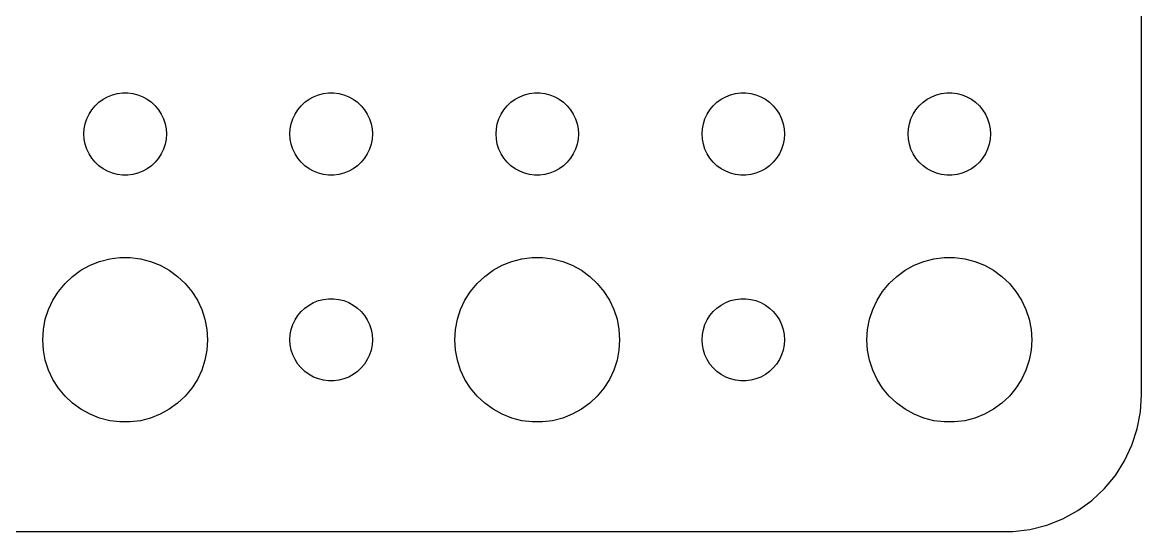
# Model space of a CAD drawing. Header units: metres. Extents: x -37 to 37, y 140 to 346.
# Drawn here: x -3.74 to 37, y 302.01 to 320.57 of the extents above; entities that cross this region are included whole.
import ezdxf

# ---------------------------------------------------------------- set-up
doc = ezdxf.new("R2010")
doc.units = ezdxf.units.M

msp = doc.modelspace()

# ---------------------------------------------------------------- linework, layer by layer
for p, q in [((37, 307), (37, 341)), ((-0.80373, 317.766), (-0.63866, 317.857)), ((-0.63866, 317.857), (-0.46352, 317.927)), ((-0.46352, 317.927), (-0.28107, 317.973)), ((-0.28107, 317.973), (-0.09418, 317.997)), ((-0.09418, 317.997), (0.09418, 317.997)), ((0.09418, 317.997), (0.28107, 317.973)), ((0.28107, 317.973), (0.46352, 317.927)), ((0.46352, 317.927), (0.63866, 317.857)), ((0.63866, 317.857), (0.80373, 317.766)), ((6.69626, 317.766), (6.86133, 317.857)), ((6.86133, 317.857), (7.03647, 317.927)), ((7.03647, 317.927), (7.21892, 317.973)), ((7.21892, 317.973), (7.40581, 317.997)), ((7.40581, 317.997), (7.59418, 317.997)), ((7.59418, 317.997), (7.78107, 317.973)), ((7.78107, 317.973), (7.96352, 317.927)), ((7.96352, 317.927), (8.13866, 317.857)), ((8.13866, 317.857), (8.30373, 317.766)), ((14.1963, 317.766), (14.3613, 317.857)), ((14.3613, 317.857), (14.5365, 317.927)), ((14.5365, 317.927), (14.7189, 317.973)), ((14.7189, 317.973), (14.9058, 317.997)), ((14.9058, 317.997), (15.0942, 317.997)), ((15.0942, 317.997), (15.2811, 317.973)), ((15.2811, 317.973), (15.4635, 317.927)), ((15.4635, 317.927), (15.6387, 317.857)), ((15.6387, 317.857), (15.8037, 317.766)), ((21.6963, 317.766), (21.8613, 317.857)), ((21.8613, 317.857), (22.0365, 317.927)), ((22.0365, 317.927), (22.2189, 317.973)), ((22.2189, 317.973), (22.4058, 317.997)), ((22.4058, 317.997), (22.5942, 317.997)), ((22.5942, 317.997), (22.7811, 317.973)), ((22.7811, 317.973), (22.9635, 317.927)), ((22.9635, 317.927), (23.1387, 317.857)), ((23.1387, 317.857), (23.3037, 317.766)), ((29.1963, 317.766), (29.3613, 317.857)), ((29.3613, 317.857), (29.5365, 317.927)), ((29.5365, 317.927), (29.7189, 317.973)), ((29.7189, 317.973), (29.9058, 317.997)), ((29.9058, 317.997), (30.0942, 317.997)), ((30.0942, 317.997), (30.2811, 317.973)), ((30.2811, 317.973), (30.4635, 317.927)), ((30.4635, 317.927), (30.6387, 317.857)), ((30.6387, 317.857), (30.8037, 317.766)), ((-1.31445, 317.223), (-1.21352, 317.382)), ((-1.21352, 317.382), (-1.09344, 317.527)), ((-1.09344, 317.527), (-0.95613, 317.656)), ((-0.95613, 317.656), (-0.80373, 317.766)), ((0.80373, 317.766), (0.95613, 317.656)), ((0.95613, 317.656), (1.09344, 317.527)), ((1.09344, 317.527), (1.21352, 317.382)), ((1.21352, 317.382), (1.31445, 317.223)), ((6.18553, 317.223), (6.28647, 317.382)), ((6.28647, 317.382), (6.40654, 317.527)), ((6.40654, 317.527), (6.54385, 317.656)), ((6.54385, 317.656), (6.69626, 317.766)), ((8.30373, 317.766), (8.45613, 317.656)), ((8.45613, 317.656), (8.59344, 317.527)), ((8.59344, 317.527), (8.71352, 317.382)), ((8.71352, 317.382), (8.81445, 317.223)), ((13.6855, 317.223), (13.7865, 317.382)), ((13.7865, 317.382), (13.9065, 317.527)), ((13.9065, 317.527), (14.0439, 317.656)), ((14.0439, 317.656), (14.1963, 317.766)), ((15.8037, 317.766), (15.9561, 317.656)), ((15.9561, 317.656), (16.0934, 317.527)), ((16.0934, 317.527), (16.2135, 317.382)), ((16.2135, 317.382), (16.3145, 317.223)), ((21.1855, 317.223), (21.2865, 317.382)), ((21.2865, 317.382), (21.4065, 317.527)), ((21.4065, 317.527), (21.5439, 317.656)), ((21.5439, 317.656), (21.6963, 317.766)), ((23.3037, 317.766), (23.4561, 317.656)), ((23.4561, 317.656), (23.5934, 317.527)), ((23.5934, 317.527), (23.7135, 317.382)), ((23.7135, 317.382), (23.8145, 317.223)), ((28.6855, 317.223), (28.7865, 317.382)), ((28.7865, 317.382), (28.9065, 317.527)), ((28.9065, 317.527), (29.0439, 317.656)), ((29.0439, 317.656), (29.1963, 317.766)), ((30.8037, 317.766), (30.9561, 317.656)), ((30.9561, 317.656), (31.0934, 317.527)), ((31.0934, 317.527), (31.2135, 317.382)), ((31.2135, 317.382), (31.3145, 317.223)), ((-1.45287, 316.873), (-1.39465, 317.052)), ((-1.39465, 317.052), (-1.31445, 317.223)), ((1.31445, 317.223), (1.39465, 317.052)), ((1.39465, 317.052), (1.45287, 316.873)), ((6.04712, 316.873), (6.10533, 317.052)), ((6.10533, 317.052), (6.18553, 317.223)), ((8.81445, 317.223), (8.89465, 317.052)), ((8.89465, 317.052), (8.95287, 316.873)), ((13.5471, 316.873), (13.6053, 317.052)), ((13.6053, 317.052), (13.6855, 317.223)), ((16.3145, 317.223), (16.3947, 317.052)), ((16.3947, 317.052), (16.4529, 316.873)), ((21.0471, 316.873), (21.1053, 317.052)), ((21.1053, 317.052), (21.1855, 317.223)), ((23.8145, 317.223), (23.8947, 317.052)), ((23.8947, 317.052), (23.9529, 316.873)), ((28.5471, 316.873), (28.6053, 317.052)), ((28.6053, 317.052), (28.6855, 317.223)), ((31.3145, 317.223), (31.3947, 317.052)), ((31.3947, 317.052), (31.4529, 316.873)), ((-1.5, 316.5), (-1.48816, 316.688)), ((-1.48816, 316.688), (-1.45287, 316.873)), ((1.45287, 316.873), (1.48816, 316.688)), ((1.48816, 316.688), (1.5, 316.5)), ((6, 316.5), (6.01183, 316.688)), ((6.01183, 316.688), (6.04712, 316.873)), ((8.95287, 316.873), (8.98816, 316.688)), ((8.98816, 316.688), (9, 316.5)), ((13.5, 316.5), (13.5118, 316.688)), ((13.5118, 316.688), (13.5471, 316.873)), ((16.4529, 316.873), (16.4882, 316.688)), ((16.4882, 316.688), (16.5, 316.5)), ((21, 316.5), (21.0118, 316.688)), ((21.0118, 316.688), (21.0471, 316.873)), ((23.9529, 316.873), (23.9882, 316.688)), ((23.9882, 316.688), (24, 316.5)), ((28.5, 316.5), (28.5118, 316.688)), ((28.5118, 316.688), (28.5471, 316.873)), ((31.4529, 316.873), (31.4882, 316.688)), ((31.4882, 316.688), (31.5, 316.5)), ((-1.48816, 316.312), (-1.5, 316.5)), ((-1.45287, 316.127), (-1.48816, 316.312)), ((1.48816, 316.312), (1.45287, 316.127)), ((1.5, 316.5), (1.48816, 316.312)), ((6.01183, 316.312), (6, 316.5)), ((6.04712, 316.127), (6.01183, 316.312)), ((8.98816, 316.312), (8.95287, 316.127)), ((9, 316.5), (8.98816, 316.312)), ((13.5118, 316.312), (13.5, 316.5)), ((13.5471, 316.127), (13.5118, 316.312)), ((16.4882, 316.312), (16.4529, 316.127)), ((16.5, 316.5), (16.4882, 316.312)), ((21.0118, 316.312), (21, 316.5)), ((21.0471, 316.127), (21.0118, 316.312)), ((23.9882, 316.312), (23.9529, 316.127)), ((24, 316.5), (23.9882, 316.312)), ((28.5118, 316.312), (28.5, 316.5)), ((28.5471, 316.127), (28.5118, 316.312)), ((31.4882, 316.312), (31.4529, 316.127)), ((31.5, 316.5), (31.4882, 316.312)), ((-1.39465, 315.948), (-1.45287, 316.127)), ((-1.31445, 315.777), (-1.39465, 315.948)), ((-1.21352, 315.618), (-1.31445, 315.777)), ((1.31445, 315.777), (1.21352, 315.618)), ((1.39465, 315.948), (1.31445, 315.777)), ((1.45287, 316.127), (1.39465, 315.948)), ((6.10533, 315.948), (6.04712, 316.127)), ((6.18553, 315.777), (6.10533, 315.948)), ((6.28647, 315.618), (6.18553, 315.777)), ((8.81445, 315.777), (8.71352, 315.618)), ((8.89465, 315.948), (8.81445, 315.777)), ((8.95287, 316.127), (8.89465, 315.948)), ((13.6053, 315.948), (13.5471, 316.127)), ((13.6855, 315.777), (13.6053, 315.948)), ((13.7865, 315.618), (13.6855, 315.777)), ((16.3145, 315.777), (16.2135, 315.618)), ((16.3947, 315.948), (16.3145, 315.777)), ((16.4529, 316.127), (16.3947, 315.948)), ((21.1053, 315.948), (21.0471, 316.127)), ((21.1855, 315.777), (21.1053, 315.948)), ((21.2865, 315.618), (21.1855, 315.777)), ((23.8145, 315.777), (23.7135, 315.618)), ((23.8947, 315.948), (23.8145, 315.777)), ((23.9529, 316.127), (23.8947, 315.948)), ((28.6053, 315.948), (28.5471, 316.127)), ((28.6855, 315.777), (28.6053, 315.948)), ((28.7865, 315.618), (28.6855, 315.777)), ((31.3145, 315.777), (31.2135, 315.618)), ((31.3947, 315.948), (31.3145, 315.777)), ((31.4529, 316.127), (31.3947, 315.948)), ((-1.09344, 315.473), (-1.21352, 315.618)), ((-0.95613, 315.344), (-1.09344, 315.473)), ((-0.80373, 315.234), (-0.95613, 315.344)), ((0.95613, 315.344), (0.80373, 315.234)), ((1.09344, 315.473), (0.95613, 315.344)), ((1.21352, 315.618), (1.09344, 315.473)), ((6.40654, 315.473), (6.28647, 315.618)), ((6.54385, 315.344), (6.40654, 315.473)), ((6.69626, 315.234), (6.54385, 315.344)), ((8.45613, 315.344), (8.30373, 315.234)), ((8.59344, 315.473), (8.45613, 315.344)), ((8.71352, 315.618), (8.59344, 315.473)), ((13.9065, 315.473), (13.7865, 315.618)), ((14.0439, 315.344), (13.9065, 315.473)), ((14.1963, 315.234), (14.0439, 315.344)), ((15.9561, 315.344), (15.8037, 315.234)), ((16.0934, 315.473), (15.9561, 315.344)), ((16.2135, 315.618), (16.0934, 315.473)), ((21.4065, 315.473), (21.2865, 315.618)), ((21.5439, 315.344), (21.4065, 315.473)), ((21.6963, 315.234), (21.5439, 315.344)), ((23.4561, 315.344), (23.3037, 315.234)), ((23.5934, 315.473), (23.4561, 315.344)), ((23.7135, 315.618), (23.5934, 315.473)), ((28.9065, 315.473), (28.7865, 315.618)), ((29.0439, 315.344), (28.9065, 315.473)), ((29.1963, 315.234), (29.0439, 315.344)), ((30.9561, 315.344), (30.8037, 315.234)), ((31.0934, 315.473), (30.9561, 315.344)), ((31.2135, 315.618), (31.0934, 315.473)), ((-0.63866, 315.143), (-0.80373, 315.234)), ((-0.46352, 315.073), (-0.63866, 315.143)), ((-0.28107, 315.027), (-0.46352, 315.073)), ((-0.09418, 315.003), (-0.28107, 315.027)), ((0.09418, 315.003), (-0.09418, 315.003)), ((0.28107, 315.027), (0.09418, 315.003)), ((0.46352, 315.073), (0.28107, 315.027)), ((0.63866, 315.143), (0.46352, 315.073)), ((0.80373, 315.234), (0.63866, 315.143)), ((6.86133, 315.143), (6.69626, 315.234)), ((7.03647, 315.073), (6.86133, 315.143)), ((7.21892, 315.027), (7.03647, 315.073)), ((7.40581, 315.003), (7.21892, 315.027)), ((7.59418, 315.003), (7.40581, 315.003)), ((7.78107, 315.027), (7.59418, 315.003)), ((7.96352, 315.073), (7.78107, 315.027)), ((8.13866, 315.143), (7.96352, 315.073)), ((8.30373, 315.234), (8.13866, 315.143)), ((14.3613, 315.143), (14.1963, 315.234)), ((14.5365, 315.073), (14.3613, 315.143)), ((14.7189, 315.027), (14.5365, 315.073)), ((14.9058, 315.003), (14.7189, 315.027)), ((15.0942, 315.003), (14.9058, 315.003)), ((15.2811, 315.027), (15.0942, 315.003)), ((15.4635, 315.073), (15.2811, 315.027)), ((15.6387, 315.143), (15.4635, 315.073)), ((15.8037, 315.234), (15.6387, 315.143)), ((21.8613, 315.143), (21.6963, 315.234)), ((22.0365, 315.073), (21.8613, 315.143)), ((22.2189, 315.027), (22.0365, 315.073)), ((22.4058, 315.003), (22.2189, 315.027)), ((22.5942, 315.003), (22.4058, 315.003)), ((22.7811, 315.027), (22.5942, 315.003)), ((22.9635, 315.073), (22.7811, 315.027)), ((23.1387, 315.143), (22.9635, 315.073)), ((23.3037, 315.234), (23.1387, 315.143)), ((29.3613, 315.143), (29.1963, 315.234)), ((29.5365, 315.073), (29.3613, 315.143)), ((29.7189, 315.027), (29.5365, 315.073)), ((29.9058, 315.003), (29.7189, 315.027)), ((30.0942, 315.003), (29.9058, 315.003)), ((30.2811, 315.027), (30.0942, 315.003)), ((30.4635, 315.073), (30.2811, 315.027)), ((30.6387, 315.143), (30.4635, 315.073)), ((30.8037, 315.234), (30.6387, 315.143)), ((-1.60747, 311.533), (-1.27733, 311.714)), ((-1.27733, 311.714), (-0.92705, 311.853)), ((-0.92705, 311.853), (-0.56213, 311.947)), ((-0.56213, 311.947), (-0.18837, 311.994)), ((-0.18837, 311.994), (0.18837, 311.994)), ((0.18837, 311.994), (0.56213, 311.947)), ((0.56213, 311.947), (0.92705, 311.853)), ((0.92705, 311.853), (1.27733, 311.714)), ((1.27733, 311.714), (1.60747, 311.533)), ((13.3925, 311.533), (13.7227, 311.714)), ((13.7227, 311.714), (14.0729, 311.853)), ((14.0729, 311.853), (14.4379, 311.947)), ((14.4379, 311.947), (14.8116, 311.994)), ((14.8116, 311.994), (15.1884, 311.994)), ((15.1884, 311.994), (15.5621, 311.947)), ((15.5621, 311.947), (15.927, 311.853)), ((15.927, 311.853), (16.2773, 311.714)), ((16.2773, 311.714), (16.6075, 311.533)), ((28.3925, 311.533), (28.7227, 311.714)), ((28.7227, 311.714), (29.0729, 311.853)), ((29.0729, 311.853), (29.4379, 311.947)), ((29.4379, 311.947), (29.8116, 311.994)), ((29.8116, 311.994), (30.1884, 311.994)), ((30.1884, 311.994), (30.5621, 311.947)), ((30.5621, 311.947), (30.927, 311.853)), ((30.927, 311.853), (31.2773, 311.714)), ((31.2773, 311.714), (31.6075, 311.533)), ((-2.1869, 311.054), (-1.91226, 311.312)), ((-1.91226, 311.312), (-1.60747, 311.533)), ((1.60747, 311.533), (1.91226, 311.312)), ((1.91226, 311.312), (2.1869, 311.054)), ((12.8131, 311.054), (13.0877, 311.312)), ((13.0877, 311.312), (13.3925, 311.533)), ((16.6075, 311.533), (16.9123, 311.312)), ((16.9123, 311.312), (17.1869, 311.054)), ((27.8131, 311.054), (28.0877, 311.312)), ((28.0877, 311.312), (28.3925, 311.533)), ((31.6075, 311.533), (31.9123, 311.312)), ((31.9123, 311.312), (32.1869, 311.054)), ((-2.42705, 310.763), (-2.1869, 311.054)), ((2.1869, 311.054), (2.42705, 310.763)), ((12.5729, 310.763), (12.8131, 311.054)), ((17.1869, 311.054), (17.427, 310.763)), ((27.5729, 310.763), (27.8131, 311.054)), ((32.1869, 311.054), (32.427, 310.763)), ((-2.78932, 310.104), (-2.62891, 310.445)), ((-2.62891, 310.445), (-2.42705, 310.763)), ((2.42705, 310.763), (2.62891, 310.445)), ((2.62891, 310.445), (2.78932, 310.104)), ((7.03647, 310.427), (7.21892, 310.473)), ((7.21892, 310.473), (7.40581, 310.497)), ((7.40581, 310.497), (7.59418, 310.497)), ((7.59418, 310.497), (7.78107, 310.473)), ((7.78107, 310.473), (7.96352, 310.427)), ((12.2107, 310.104), (12.3711, 310.445)), ((12.3711, 310.445), (12.5729, 310.763)), ((17.427, 310.763), (17.6289, 310.445)), ((17.6289, 310.445), (17.7893, 310.104)), ((22.0365, 310.427), (22.2189, 310.473)), ((22.2189, 310.473), (22.4058, 310.497)), ((22.4058, 310.497), (22.5942, 310.497)), ((22.5942, 310.497), (22.7811, 310.473)), ((22.7811, 310.473), (22.9635, 310.427)), ((27.2107, 310.104), (27.3711, 310.445)), ((27.3711, 310.445), (27.5729, 310.763)), ((32.427, 310.763), (32.6289, 310.445)), ((32.6289, 310.445), (32.7893, 310.104)), ((-2.90575, 309.746), (-2.78932, 310.104)), ((2.78932, 310.104), (2.90575, 309.746)), ((6.40654, 310.027), (6.54385, 310.156)), ((6.54385, 310.156), (6.69626, 310.266)), ((6.69626, 310.266), (6.86133, 310.357)), ((6.86133, 310.357), (7.03647, 310.427)), ((7.96352, 310.427), (8.13866, 310.357)), ((8.13866, 310.357), (8.30373, 310.266)), ((8.30373, 310.266), (8.45613, 310.156)), ((8.45613, 310.156), (8.59344, 310.027)), ((12.0942, 309.746), (12.2107, 310.104)), ((17.7893, 310.104), (17.9057, 309.746)), ((21.4065, 310.027), (21.5439, 310.156)), ((21.5439, 310.156), (21.6963, 310.266)), ((21.6963, 310.266), (21.8613, 310.357)), ((21.8613, 310.357), (22.0365, 310.427)), ((22.9635, 310.427), (23.1387, 310.357)), ((23.1387, 310.357), (23.3037, 310.266)), ((23.3037, 310.266), (23.4561, 310.156)), ((23.4561, 310.156), (23.5934, 310.027)), ((27.0942, 309.746), (27.2107, 310.104)), ((32.7893, 310.104), (32.9057, 309.746)), ((-2.97633, 309.376), (-2.90575, 309.746)), ((2.90575, 309.746), (2.97633, 309.376)), ((6.10533, 309.552), (6.18553, 309.723)), ((6.18553, 309.723), (6.28647, 309.882)), ((6.28647, 309.882), (6.40654, 310.027)), ((8.59344, 310.027), (8.71352, 309.882)), ((8.71352, 309.882), (8.81445, 309.723)), ((8.81445, 309.723), (8.89465, 309.552)), ((12.0237, 309.376), (12.0942, 309.746)), ((17.9057, 309.746), (17.9763, 309.376)), ((21.1053, 309.552), (21.1855, 309.723)), ((21.1855, 309.723), (21.2865, 309.882)), ((21.2865, 309.882), (21.4065, 310.027)), ((23.5934, 310.027), (23.7135, 309.882)), ((23.7135, 309.882), (23.8145, 309.723)), ((23.8145, 309.723), (23.8947, 309.552)), ((27.0237, 309.376), (27.0942, 309.746)), ((32.9057, 309.746), (32.9763, 309.376)), ((-3, 309), (-2.97633, 309.376)), ((2.97633, 309.376), (3, 309)), ((6.01183, 309.188), (6.04712, 309.373)), ((6.04712, 309.373), (6.10533, 309.552)), ((8.89465, 309.552), (8.95287, 309.373)), ((8.95287, 309.373), (8.98816, 309.188)), ((12, 309), (12.0237, 309.376)), ((17.9763, 309.376), (18, 309)), ((21.0118, 309.188), (21.0471, 309.373)), ((21.0471, 309.373), (21.1053, 309.552)), ((23.8947, 309.552), (23.9529, 309.373)), ((23.9529, 309.373), (23.9882, 309.188)), ((27, 309), (27.0237, 309.376)), ((32.9763, 309.376), (33, 309)), ((-2.97633, 308.624), (-3, 309)), ((3, 309), (2.97633, 308.624)), ((6, 309), (6.01183, 309.188)), ((6.01183, 308.812), (6, 309)), ((6.04712, 308.627), (6.01183, 308.812)), ((8.98816, 308.812), (8.95287, 308.627)), ((8.98816, 309.188), (9, 309)), ((9, 309), (8.98816, 308.812)), ((12.0237, 308.624), (12, 309)), ((18, 309), (17.9763, 308.624)), ((21, 309), (21.0118, 309.188)), ((21.0118, 308.812), (21, 309)), ((21.0471, 308.627), (21.0118, 308.812)), ((23.9882, 308.812), (23.9529, 308.627)), ((23.9882, 309.188), (24, 309)), ((24, 309), (23.9882, 308.812)), ((27.0237, 308.624), (27, 309)), ((33, 309), (32.9763, 308.624)), ((-2.90575, 308.254), (-2.97633, 308.624)), ((2.97633, 308.624), (2.90575, 308.254)), ((6.10533, 308.448), (6.04712, 308.627)), ((6.18553, 308.277), (6.10533, 308.448)), ((8.89465, 308.448), (8.81445, 308.277)), ((8.95287, 308.627), (8.89465, 308.448)), ((12.0942, 308.254), (12.0237, 308.624)), ((17.9763, 308.624), (17.9057, 308.254)), ((21.1053, 308.448), (21.0471, 308.627)), ((21.1855, 308.277), (21.1053, 308.448)), ((23.8947, 308.448), (23.8145, 308.277)), ((23.9529, 308.627), (23.8947, 308.448)), ((27.0942, 308.254), (27.0237, 308.624)), ((32.9763, 308.624), (32.9057, 308.254)), ((-2.78932, 307.896), (-2.90575, 308.254)), ((2.90575, 308.254), (2.78932, 307.896)), ((6.28647, 308.118), (6.18553, 308.277)), ((6.40654, 307.973), (6.28647, 308.118)), ((8.71352, 308.118), (8.59344, 307.973)), ((8.81445, 308.277), (8.71352, 308.118)), ((12.2107, 307.896), (12.0942, 308.254)), ((17.9057, 308.254), (17.7893, 307.896)), ((21.2865, 308.118), (21.1855, 308.277)), ((21.4065, 307.973), (21.2865, 308.118)), ((23.7135, 308.118), (23.5934, 307.973)), ((23.8145, 308.277), (23.7135, 308.118)), ((27.2107, 307.896), (27.0942, 308.254)), ((32.9057, 308.254), (32.7893, 307.896)), ((-2.62891, 307.555), (-2.78932, 307.896)), ((2.78932, 307.896), (2.62891, 307.555)), ((6.54385, 307.844), (6.40654, 307.973)), ((6.69626, 307.734), (6.54385, 307.844)), ((6.86133, 307.643), (6.69626, 307.734)), ((7.03647, 307.573), (6.86133, 307.643)), ((8.13866, 307.643), (7.96352, 307.573)), ((8.30373, 307.734), (8.13866, 307.643)), ((8.45613, 307.844), (8.30373, 307.734)), ((8.59344, 307.973), (8.45613, 307.844)), ((12.3711, 307.555), (12.2107, 307.896)), ((17.7893, 307.896), (17.6289, 307.555)), ((21.5439, 307.844), (21.4065, 307.973)), ((21.6963, 307.734), (21.5439, 307.844)), ((21.8613, 307.643), (21.6963, 307.734)), ((22.0365, 307.573), (21.8613, 307.643)), ((23.1387, 307.643), (22.9635, 307.573)), ((23.3037, 307.734), (23.1387, 307.643)), ((23.4561, 307.844), (23.3037, 307.734)), ((23.5934, 307.973), (23.4561, 307.844)), ((27.3711, 307.555), (27.2107, 307.896)), ((32.7893, 307.896), (32.6289, 307.555)), ((-2.42705, 307.237), (-2.62891, 307.555)), ((-2.1869, 306.946), (-2.42705, 307.237)), ((2.42705, 307.237), (2.1869, 306.946)), ((2.62891, 307.555), (2.42705, 307.237)), ((7.21892, 307.527), (7.03647, 307.573)), ((7.40581, 307.503), (7.21892, 307.527)), ((7.59418, 307.503), (7.40581, 307.503)), ((7.78107, 307.527), (7.59418, 307.503)), ((7.96352, 307.573), (7.78107, 307.527)), ((12.5729, 307.237), (12.3711, 307.555)), ((12.8131, 306.946), (12.5729, 307.237)), ((17.427, 307.237), (17.1869, 306.946)), ((17.6289, 307.555), (17.427, 307.237)), ((22.2189, 307.527), (22.0365, 307.573)), ((22.4058, 307.503), (22.2189, 307.527)), ((22.5942, 307.503), (22.4058, 307.503)), ((22.7811, 307.527), (22.5942, 307.503)), ((22.9635, 307.573), (22.7811, 307.527)), ((27.5729, 307.237), (27.3711, 307.555)), ((27.8131, 306.946), (27.5729, 307.237)), ((32.427, 307.237), (32.1869, 306.946)), ((32.6289, 307.555), (32.427, 307.237)), ((-1.91226, 306.688), (-2.1869, 306.946)), ((2.1869, 306.946), (1.91226, 306.688)), ((13.0877, 306.688), (12.8131, 306.946)), ((17.1869, 306.946), (16.9123, 306.688)), ((28.0877, 306.688), (27.8131, 306.946)), ((32.1869, 306.946), (31.9123, 306.688)), ((36.9606, 306.373), (37, 307)), ((-1.60747, 306.467), (-1.91226, 306.688)), ((-1.27733, 306.286), (-1.60747, 306.467)), ((1.60747, 306.467), (1.27733, 306.286)), ((1.91226, 306.688), (1.60747, 306.467)), ((13.3925, 306.467), (13.0877, 306.688)), ((13.7227, 306.286), (13.3925, 306.467)), ((16.6075, 306.467), (16.2773, 306.286)), ((16.9123, 306.688), (16.6075, 306.467)), ((28.3925, 306.467), (28.0877, 306.688)), ((28.7227, 306.286), (28.3925, 306.467)), ((31.6075, 306.467), (31.2773, 306.286)), ((31.9123, 306.688), (31.6075, 306.467)), ((36.8429, 305.757), (36.9606, 306.373)), ((-0.92705, 306.147), (-1.27733, 306.286)), ((-0.56213, 306.053), (-0.92705, 306.147)), ((-0.18837, 306.006), (-0.56213, 306.053)), ((0.18837, 306.006), (-0.18837, 306.006)), ((0.56213, 306.053), (0.18837, 306.006)), ((0.92705, 306.147), (0.56213, 306.053)), ((1.27733, 306.286), (0.92705, 306.147)), ((14.0729, 306.147), (13.7227, 306.286)), ((14.4379, 306.053), (14.0729, 306.147)), ((14.8116, 306.006), (14.4379, 306.053)), ((15.1884, 306.006), (14.8116, 306.006)), ((15.5621, 306.053), (15.1884, 306.006)), ((15.927, 306.147), (15.5621, 306.053)), ((16.2773, 306.286), (15.927, 306.147)), ((29.0729, 306.147), (28.7227, 306.286)), ((29.4379, 306.053), (29.0729, 306.147)), ((29.8116, 306.006), (29.4379, 306.053)), ((30.1884, 306.006), (29.8116, 306.006)), ((30.5621, 306.053), (30.1884, 306.006)), ((30.927, 306.147), (30.5621, 306.053)), ((31.2773, 306.286), (30.927, 306.147)), ((36.6489, 305.159), (36.8429, 305.757)), ((36.3815, 304.591), (36.6489, 305.159)), ((36.0451, 304.061), (36.3815, 304.591)), ((35.6448, 303.577), (36.0451, 304.061)), ((35.1871, 303.147), (35.6448, 303.577)), ((34.6791, 302.778), (35.1871, 303.147)), ((34.1289, 302.476), (34.6791, 302.778)), ((33.5451, 302.245), (34.1289, 302.476)), ((-32.3139, 302.01), (32.3139, 302.01)), ((32.3139, 302.01), (32.9369, 302.089)), ((32.9369, 302.089), (33.5451, 302.245))]:
    msp.add_line(p, q)

doc.saveas('drawing.dxf')
